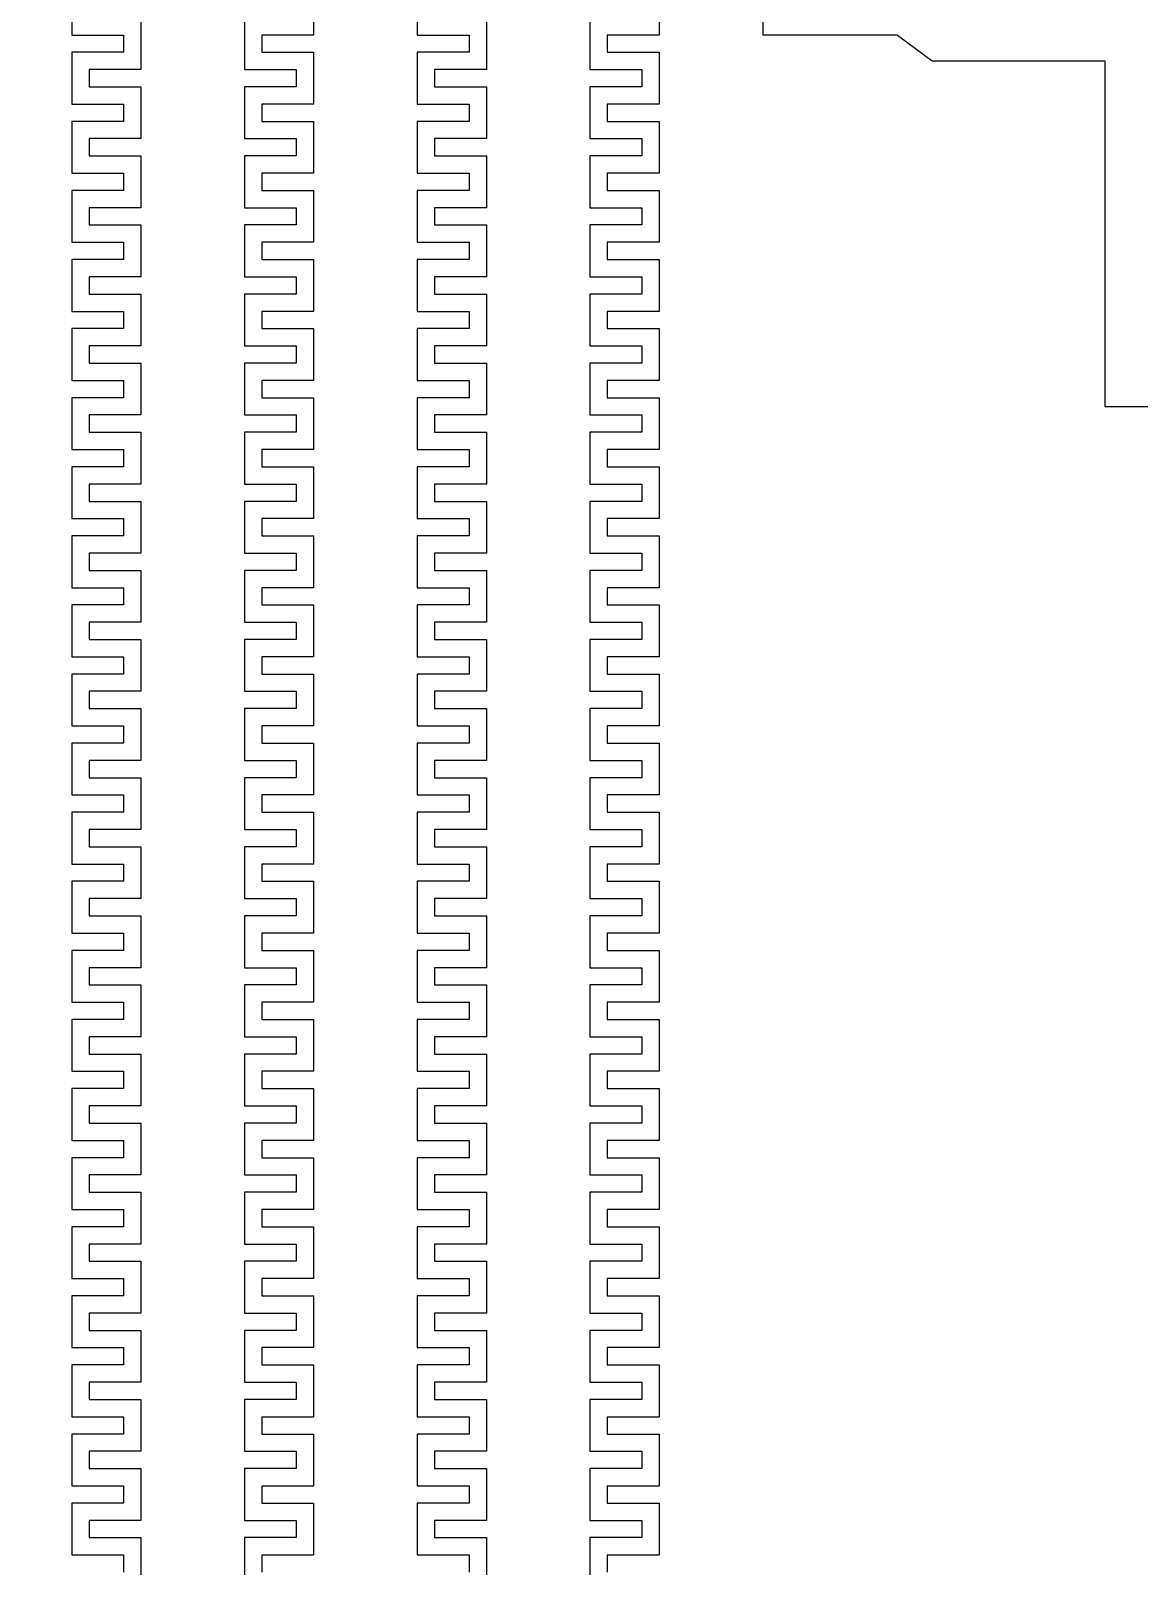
# Model space of a CAD drawing. Extents: x 4629 to 54629, y 4377 to 54377.
# Drawn here: x 24375 to 25979, y 21348 to 23571 of the extents above; entities that cross this region are included whole.
import ezdxf

# ---------------------------------------------------------------- set-up
doc = ezdxf.new("R2010")
doc.units = 13
doc.layers.add('CLEAR', color=140, linetype='Continuous')
doc.layers.add('OPAQUE', color=10, linetype='Continuous')

msp = doc.modelspace()

# ---------------------------------------------------------------- linework, layer by layer
at = {"layer": 'CLEAR'}
for p, q in [((24434.1, 23639.9), (24434.1, 23564.9)), ((24784.1, 23639.9), (24784.1, 23564.9)), ((24934.1, 23639.9), (24934.1, 23564.9)), ((25284.1, 23639.9), (25284.1, 23564.9)), ((25434.1, 23639.9), (25434.1, 23564.9)), ((24534.1, 23589.9), (24534.1, 23514.9)), ((24684.1, 23589.9), (24684.1, 23514.9)), ((25034.1, 23589.9), (25034.1, 23514.9)), ((25184.1, 23589.9), (25184.1, 23514.9)), ((24434.1, 23564.9), (24509.1, 23564.9)), ((24509.1, 23564.9), (24509.1, 23539.9)), ((24784.1, 23564.9), (24709.1, 23564.9)), ((24709.1, 23564.9), (24709.1, 23539.9)), ((24934.1, 23564.9), (25009.1, 23564.9)), ((25009.1, 23564.9), (25009.1, 23539.9)), ((25284.1, 23564.9), (25209.1, 23564.9)), ((25209.1, 23564.9), (25209.1, 23539.9)), ((25629.1, 23564.9), (25434.1, 23564.9)), ((25629.1, 23564.9), (25679.1, 23527.4)), ((24509.1, 23539.9), (24434.1, 23539.9)), ((24434.1, 23539.9), (24434.1, 23464.9)), ((24709.1, 23539.9), (24784.1, 23539.9)), ((24784.1, 23539.9), (24784.1, 23464.9)), ((25009.1, 23539.9), (24934.1, 23539.9)), ((24934.1, 23539.9), (24934.1, 23464.9)), ((25209.1, 23539.9), (25284.1, 23539.9)), ((25284.1, 23539.9), (25284.1, 23464.9)), ((25679.1, 23527.4), (25929.1, 23527.4)), ((25929.1, 23527.4), (25929.1, 23027.4)), ((24534.1, 23514.9), (24459.1, 23514.9)), ((24459.1, 23514.9), (24459.1, 23489.9)), ((24684.1, 23514.9), (24759.1, 23514.9)), ((24759.1, 23514.9), (24759.1, 23489.9)), ((25034.1, 23514.9), (24959.1, 23514.9)), ((24959.1, 23514.9), (24959.1, 23489.9)), ((25184.1, 23514.9), (25259.1, 23514.9)), ((25259.1, 23514.9), (25259.1, 23489.9)), ((24459.1, 23489.9), (24534.1, 23489.9)), ((24534.1, 23489.9), (24534.1, 23414.9)), ((24759.1, 23489.9), (24684.1, 23489.9)), ((24684.1, 23489.9), (24684.1, 23414.9)), ((24959.1, 23489.9), (25034.1, 23489.9)), ((25034.1, 23489.9), (25034.1, 23414.9)), ((25259.1, 23489.9), (25184.1, 23489.9)), ((25184.1, 23489.9), (25184.1, 23414.9)), ((24434.1, 23464.9), (24509.1, 23464.9)), ((24509.1, 23464.9), (24509.1, 23439.9)), ((24784.1, 23464.9), (24709.1, 23464.9)), ((24709.1, 23464.9), (24709.1, 23439.9)), ((24934.1, 23464.9), (25009.1, 23464.9)), ((25009.1, 23464.9), (25009.1, 23439.9)), ((25284.1, 23464.9), (25209.1, 23464.9)), ((25209.1, 23464.9), (25209.1, 23439.9)), ((24509.1, 23439.9), (24434.1, 23439.9)), ((24434.1, 23439.9), (24434.1, 23364.9)), ((24709.1, 23439.9), (24784.1, 23439.9)), ((24784.1, 23439.9), (24784.1, 23364.9)), ((25009.1, 23439.9), (24934.1, 23439.9)), ((24934.1, 23439.9), (24934.1, 23364.9)), ((25209.1, 23439.9), (25284.1, 23439.9)), ((25284.1, 23439.9), (25284.1, 23364.9)), ((24534.1, 23414.9), (24459.1, 23414.9)), ((24459.1, 23414.9), (24459.1, 23389.9)), ((24684.1, 23414.9), (24759.1, 23414.9)), ((24759.1, 23414.9), (24759.1, 23389.9)), ((25034.1, 23414.9), (24959.1, 23414.9)), ((24959.1, 23414.9), (24959.1, 23389.9)), ((25184.1, 23414.9), (25259.1, 23414.9)), ((25259.1, 23414.9), (25259.1, 23389.9)), ((24459.1, 23389.9), (24534.1, 23389.9)), ((24534.1, 23389.9), (24534.1, 23314.9)), ((24759.1, 23389.9), (24684.1, 23389.9)), ((24684.1, 23389.9), (24684.1, 23314.9)), ((24959.1, 23389.9), (25034.1, 23389.9)), ((25034.1, 23389.9), (25034.1, 23314.9)), ((25259.1, 23389.9), (25184.1, 23389.9)), ((25184.1, 23389.9), (25184.1, 23314.9)), ((24434.1, 23364.9), (24509.1, 23364.9)), ((24509.1, 23364.9), (24509.1, 23339.9)), ((24784.1, 23364.9), (24709.1, 23364.9)), ((24709.1, 23364.9), (24709.1, 23339.9)), ((24934.1, 23364.9), (25009.1, 23364.9)), ((25009.1, 23364.9), (25009.1, 23339.9)), ((25284.1, 23364.9), (25209.1, 23364.9)), ((25209.1, 23364.9), (25209.1, 23339.9)), ((24509.1, 23339.9), (24434.1, 23339.9)), ((24434.1, 23339.9), (24434.1, 23264.9)), ((24709.1, 23339.9), (24784.1, 23339.9)), ((24784.1, 23339.9), (24784.1, 23264.9)), ((25009.1, 23339.9), (24934.1, 23339.9)), ((24934.1, 23339.9), (24934.1, 23264.9)), ((25209.1, 23339.9), (25284.1, 23339.9)), ((25284.1, 23339.9), (25284.1, 23264.9)), ((24534.1, 23314.9), (24459.1, 23314.9)), ((24459.1, 23314.9), (24459.1, 23289.9)), ((24684.1, 23314.9), (24759.1, 23314.9)), ((24759.1, 23314.9), (24759.1, 23289.9)), ((25034.1, 23314.9), (24959.1, 23314.9)), ((24959.1, 23314.9), (24959.1, 23289.9)), ((25184.1, 23314.9), (25259.1, 23314.9)), ((25259.1, 23314.9), (25259.1, 23289.9)), ((24459.1, 23289.9), (24534.1, 23289.9)), ((24534.1, 23289.9), (24534.1, 23214.9)), ((24759.1, 23289.9), (24684.1, 23289.9)), ((24684.1, 23289.9), (24684.1, 23214.9)), ((24959.1, 23289.9), (25034.1, 23289.9)), ((25034.1, 23289.9), (25034.1, 23214.9)), ((25259.1, 23289.9), (25184.1, 23289.9)), ((25184.1, 23289.9), (25184.1, 23214.9)), ((24434.1, 23264.9), (24509.1, 23264.9)), ((24509.1, 23264.9), (24509.1, 23239.9)), ((24784.1, 23264.9), (24709.1, 23264.9)), ((24709.1, 23264.9), (24709.1, 23239.9)), ((24934.1, 23264.9), (25009.1, 23264.9)), ((25009.1, 23264.9), (25009.1, 23239.9)), ((25284.1, 23264.9), (25209.1, 23264.9)), ((25209.1, 23264.9), (25209.1, 23239.9)), ((24509.1, 23239.9), (24434.1, 23239.9)), ((24434.1, 23239.9), (24434.1, 23164.9)), ((24709.1, 23239.9), (24784.1, 23239.9)), ((24784.1, 23239.9), (24784.1, 23164.9)), ((25009.1, 23239.9), (24934.1, 23239.9)), ((24934.1, 23239.9), (24934.1, 23164.9)), ((25209.1, 23239.9), (25284.1, 23239.9)), ((25284.1, 23239.9), (25284.1, 23164.9)), ((24534.1, 23214.9), (24459.1, 23214.9)), ((24459.1, 23214.9), (24459.1, 23189.9)), ((24684.1, 23214.9), (24759.1, 23214.9)), ((24759.1, 23214.9), (24759.1, 23189.9)), ((25034.1, 23214.9), (24959.1, 23214.9)), ((24959.1, 23214.9), (24959.1, 23189.9)), ((25184.1, 23214.9), (25259.1, 23214.9)), ((25259.1, 23214.9), (25259.1, 23189.9)), ((24459.1, 23189.9), (24534.1, 23189.9)), ((24534.1, 23189.9), (24534.1, 23114.9)), ((24759.1, 23189.9), (24684.1, 23189.9)), ((24684.1, 23189.9), (24684.1, 23114.9)), ((24959.1, 23189.9), (25034.1, 23189.9)), ((25034.1, 23189.9), (25034.1, 23114.9)), ((25259.1, 23189.9), (25184.1, 23189.9)), ((25184.1, 23189.9), (25184.1, 23114.9)), ((24434.1, 23164.9), (24509.1, 23164.9)), ((24509.1, 23164.9), (24509.1, 23139.9)), ((24784.1, 23164.9), (24709.1, 23164.9)), ((24709.1, 23164.9), (24709.1, 23139.9)), ((24934.1, 23164.9), (25009.1, 23164.9)), ((25009.1, 23164.9), (25009.1, 23139.9)), ((25284.1, 23164.9), (25209.1, 23164.9)), ((25209.1, 23164.9), (25209.1, 23139.9)), ((24509.1, 23139.9), (24434.1, 23139.9)), ((24434.1, 23139.9), (24434.1, 23064.9)), ((24709.1, 23139.9), (24784.1, 23139.9)), ((24784.1, 23139.9), (24784.1, 23064.9)), ((25009.1, 23139.9), (24934.1, 23139.9)), ((24934.1, 23139.9), (24934.1, 23064.9)), ((25209.1, 23139.9), (25284.1, 23139.9)), ((25284.1, 23139.9), (25284.1, 23064.9)), ((24534.1, 23114.9), (24459.1, 23114.9)), ((24459.1, 23114.9), (24459.1, 23089.9)), ((24684.1, 23114.9), (24759.1, 23114.9)), ((24759.1, 23114.9), (24759.1, 23089.9)), ((25034.1, 23114.9), (24959.1, 23114.9)), ((24959.1, 23114.9), (24959.1, 23089.9)), ((25184.1, 23114.9), (25259.1, 23114.9)), ((25259.1, 23114.9), (25259.1, 23089.9)), ((24459.1, 23089.9), (24534.1, 23089.9)), ((24534.1, 23089.9), (24534.1, 23014.9)), ((24759.1, 23089.9), (24684.1, 23089.9)), ((24684.1, 23089.9), (24684.1, 23014.9)), ((24959.1, 23089.9), (25034.1, 23089.9)), ((25034.1, 23089.9), (25034.1, 23014.9)), ((25259.1, 23089.9), (25184.1, 23089.9)), ((25184.1, 23089.9), (25184.1, 23014.9)), ((24434.1, 23064.9), (24509.1, 23064.9)), ((24509.1, 23064.9), (24509.1, 23039.9)), ((24784.1, 23064.9), (24709.1, 23064.9)), ((24709.1, 23064.9), (24709.1, 23039.9)), ((24934.1, 23064.9), (25009.1, 23064.9)), ((25009.1, 23064.9), (25009.1, 23039.9)), ((25284.1, 23064.9), (25209.1, 23064.9)), ((25209.1, 23064.9), (25209.1, 23039.9)), ((24509.1, 23039.9), (24434.1, 23039.9)), ((24434.1, 23039.9), (24434.1, 22964.9)), ((24709.1, 23039.9), (24784.1, 23039.9)), ((24784.1, 23039.9), (24784.1, 22964.9)), ((25009.1, 23039.9), (24934.1, 23039.9)), ((24934.1, 23039.9), (24934.1, 22964.9)), ((25209.1, 23039.9), (25284.1, 23039.9)), ((25284.1, 23039.9), (25284.1, 22964.9)), ((25929.1, 23027.4), (26129.1, 23027.4)), ((24534.1, 23014.9), (24459.1, 23014.9)), ((24459.1, 23014.9), (24459.1, 22989.9)), ((24684.1, 23014.9), (24759.1, 23014.9)), ((24759.1, 23014.9), (24759.1, 22989.9)), ((25034.1, 23014.9), (24959.1, 23014.9)), ((24959.1, 23014.9), (24959.1, 22989.9)), ((25184.1, 23014.9), (25259.1, 23014.9)), ((25259.1, 23014.9), (25259.1, 22989.9)), ((24459.1, 22989.9), (24534.1, 22989.9)), ((24534.1, 22989.9), (24534.1, 22914.9)), ((24759.1, 22989.9), (24684.1, 22989.9)), ((24684.1, 22989.9), (24684.1, 22914.9)), ((24959.1, 22989.9), (25034.1, 22989.9)), ((25034.1, 22989.9), (25034.1, 22914.9)), ((25259.1, 22989.9), (25184.1, 22989.9)), ((25184.1, 22989.9), (25184.1, 22914.9)), ((24434.1, 22964.9), (24509.1, 22964.9)), ((24509.1, 22964.9), (24509.1, 22939.9)), ((24784.1, 22964.9), (24709.1, 22964.9)), ((24709.1, 22964.9), (24709.1, 22939.9)), ((24934.1, 22964.9), (25009.1, 22964.9)), ((25009.1, 22964.9), (25009.1, 22939.9)), ((25284.1, 22964.9), (25209.1, 22964.9)), ((25209.1, 22964.9), (25209.1, 22939.9)), ((24509.1, 22939.9), (24434.1, 22939.9)), ((24434.1, 22939.9), (24434.1, 22864.9)), ((24709.1, 22939.9), (24784.1, 22939.9)), ((24784.1, 22939.9), (24784.1, 22864.9)), ((25009.1, 22939.9), (24934.1, 22939.9)), ((24934.1, 22939.9), (24934.1, 22864.9)), ((25209.1, 22939.9), (25284.1, 22939.9)), ((25284.1, 22939.9), (25284.1, 22864.9)), ((24534.1, 22914.9), (24459.1, 22914.9)), ((24459.1, 22914.9), (24459.1, 22889.9)), ((24684.1, 22914.9), (24759.1, 22914.9)), ((24759.1, 22914.9), (24759.1, 22889.9)), ((25034.1, 22914.9), (24959.1, 22914.9)), ((24959.1, 22914.9), (24959.1, 22889.9)), ((25184.1, 22914.9), (25259.1, 22914.9)), ((25259.1, 22914.9), (25259.1, 22889.9)), ((24459.1, 22889.9), (24534.1, 22889.9)), ((24534.1, 22889.9), (24534.1, 22814.9)), ((24759.1, 22889.9), (24684.1, 22889.9)), ((24684.1, 22889.9), (24684.1, 22814.9)), ((24959.1, 22889.9), (25034.1, 22889.9)), ((25034.1, 22889.9), (25034.1, 22814.9)), ((25259.1, 22889.9), (25184.1, 22889.9)), ((25184.1, 22889.9), (25184.1, 22814.9)), ((24434.1, 22864.9), (24509.1, 22864.9)), ((24509.1, 22864.9), (24509.1, 22839.9)), ((24784.1, 22864.9), (24709.1, 22864.9)), ((24709.1, 22864.9), (24709.1, 22839.9)), ((24934.1, 22864.9), (25009.1, 22864.9)), ((25009.1, 22864.9), (25009.1, 22839.9)), ((25284.1, 22864.9), (25209.1, 22864.9)), ((25209.1, 22864.9), (25209.1, 22839.9)), ((24509.1, 22839.9), (24434.1, 22839.9)), ((24434.1, 22839.9), (24434.1, 22764.9)), ((24709.1, 22839.9), (24784.1, 22839.9)), ((24784.1, 22839.9), (24784.1, 22764.9)), ((25009.1, 22839.9), (24934.1, 22839.9)), ((24934.1, 22839.9), (24934.1, 22764.9)), ((25209.1, 22839.9), (25284.1, 22839.9)), ((25284.1, 22839.9), (25284.1, 22764.9)), ((24534.1, 22814.9), (24459.1, 22814.9)), ((24459.1, 22814.9), (24459.1, 22789.9)), ((24684.1, 22814.9), (24759.1, 22814.9)), ((24759.1, 22814.9), (24759.1, 22789.9)), ((25034.1, 22814.9), (24959.1, 22814.9)), ((24959.1, 22814.9), (24959.1, 22789.9)), ((25184.1, 22814.9), (25259.1, 22814.9)), ((25259.1, 22814.9), (25259.1, 22789.9)), ((24459.1, 22789.9), (24534.1, 22789.9)), ((24534.1, 22789.9), (24534.1, 22714.9)), ((24759.1, 22789.9), (24684.1, 22789.9)), ((24684.1, 22789.9), (24684.1, 22714.9)), ((24959.1, 22789.9), (25034.1, 22789.9)), ((25034.1, 22789.9), (25034.1, 22714.9)), ((25259.1, 22789.9), (25184.1, 22789.9)), ((25184.1, 22789.9), (25184.1, 22714.9)), ((24434.1, 22764.9), (24509.1, 22764.9)), ((24509.1, 22764.9), (24509.1, 22739.9)), ((24784.1, 22764.9), (24709.1, 22764.9)), ((24709.1, 22764.9), (24709.1, 22739.9)), ((24934.1, 22764.9), (25009.1, 22764.9)), ((25009.1, 22764.9), (25009.1, 22739.9)), ((25284.1, 22764.9), (25209.1, 22764.9)), ((25209.1, 22764.9), (25209.1, 22739.9)), ((24509.1, 22739.9), (24434.1, 22739.9)), ((24434.1, 22739.9), (24434.1, 22664.9)), ((24709.1, 22739.9), (24784.1, 22739.9)), ((24784.1, 22739.9), (24784.1, 22664.9)), ((25009.1, 22739.9), (24934.1, 22739.9)), ((24934.1, 22739.9), (24934.1, 22664.9)), ((25209.1, 22739.9), (25284.1, 22739.9)), ((25284.1, 22739.9), (25284.1, 22664.9)), ((24534.1, 22714.9), (24459.1, 22714.9)), ((24459.1, 22714.9), (24459.1, 22689.9)), ((24684.1, 22714.9), (24759.1, 22714.9)), ((24759.1, 22714.9), (24759.1, 22689.9)), ((25034.1, 22714.9), (24959.1, 22714.9)), ((24959.1, 22714.9), (24959.1, 22689.9)), ((25184.1, 22714.9), (25259.1, 22714.9)), ((25259.1, 22714.9), (25259.1, 22689.9)), ((24459.1, 22689.9), (24534.1, 22689.9)), ((24534.1, 22689.9), (24534.1, 22614.9)), ((24759.1, 22689.9), (24684.1, 22689.9)), ((24684.1, 22689.9), (24684.1, 22614.9)), ((24959.1, 22689.9), (25034.1, 22689.9)), ((25034.1, 22689.9), (25034.1, 22614.9)), ((25259.1, 22689.9), (25184.1, 22689.9)), ((25184.1, 22689.9), (25184.1, 22614.9)), ((24434.1, 22664.9), (24509.1, 22664.9)), ((24509.1, 22664.9), (24509.1, 22639.9)), ((24784.1, 22664.9), (24709.1, 22664.9)), ((24709.1, 22664.9), (24709.1, 22639.9)), ((24934.1, 22664.9), (25009.1, 22664.9)), ((25009.1, 22664.9), (25009.1, 22639.9)), ((25284.1, 22664.9), (25209.1, 22664.9)), ((25209.1, 22664.9), (25209.1, 22639.9)), ((24509.1, 22639.9), (24434.1, 22639.9)), ((24434.1, 22639.9), (24434.1, 22564.9)), ((24709.1, 22639.9), (24784.1, 22639.9)), ((24784.1, 22639.9), (24784.1, 22564.9)), ((25009.1, 22639.9), (24934.1, 22639.9)), ((24934.1, 22639.9), (24934.1, 22564.9)), ((25209.1, 22639.9), (25284.1, 22639.9)), ((25284.1, 22639.9), (25284.1, 22564.9)), ((24534.1, 22614.9), (24459.1, 22614.9)), ((24459.1, 22614.9), (24459.1, 22589.9)), ((24684.1, 22614.9), (24759.1, 22614.9)), ((24759.1, 22614.9), (24759.1, 22589.9)), ((25034.1, 22614.9), (24959.1, 22614.9)), ((24959.1, 22614.9), (24959.1, 22589.9)), ((25184.1, 22614.9), (25259.1, 22614.9)), ((25259.1, 22614.9), (25259.1, 22589.9)), ((24459.1, 22589.9), (24534.1, 22589.9)), ((24534.1, 22589.9), (24534.1, 22514.9)), ((24759.1, 22589.9), (24684.1, 22589.9)), ((24684.1, 22589.9), (24684.1, 22514.9)), ((24959.1, 22589.9), (25034.1, 22589.9)), ((25034.1, 22589.9), (25034.1, 22514.9)), ((25259.1, 22589.9), (25184.1, 22589.9)), ((25184.1, 22589.9), (25184.1, 22514.9)), ((24434.1, 22564.9), (24509.1, 22564.9)), ((24509.1, 22564.9), (24509.1, 22539.9)), ((24784.1, 22564.9), (24709.1, 22564.9)), ((24709.1, 22564.9), (24709.1, 22539.9)), ((24934.1, 22564.9), (25009.1, 22564.9)), ((25009.1, 22564.9), (25009.1, 22539.9)), ((25284.1, 22564.9), (25209.1, 22564.9)), ((25209.1, 22564.9), (25209.1, 22539.9)), ((24509.1, 22539.9), (24434.1, 22539.9)), ((24434.1, 22539.9), (24434.1, 22464.9)), ((24709.1, 22539.9), (24784.1, 22539.9)), ((24784.1, 22539.9), (24784.1, 22464.9)), ((25009.1, 22539.9), (24934.1, 22539.9)), ((24934.1, 22539.9), (24934.1, 22464.9)), ((25209.1, 22539.9), (25284.1, 22539.9)), ((25284.1, 22539.9), (25284.1, 22464.9)), ((24534.1, 22514.9), (24459.1, 22514.9)), ((24459.1, 22514.9), (24459.1, 22489.9)), ((24684.1, 22514.9), (24759.1, 22514.9)), ((24759.1, 22514.9), (24759.1, 22489.9)), ((25034.1, 22514.9), (24959.1, 22514.9)), ((24959.1, 22514.9), (24959.1, 22489.9)), ((25184.1, 22514.9), (25259.1, 22514.9)), ((25259.1, 22514.9), (25259.1, 22489.9)), ((24459.1, 22489.9), (24534.1, 22489.9)), ((24534.1, 22489.9), (24534.1, 22414.9)), ((24759.1, 22489.9), (24684.1, 22489.9)), ((24684.1, 22489.9), (24684.1, 22414.9)), ((24959.1, 22489.9), (25034.1, 22489.9)), ((25034.1, 22489.9), (25034.1, 22414.9)), ((25259.1, 22489.9), (25184.1, 22489.9)), ((25184.1, 22489.9), (25184.1, 22414.9)), ((24434.1, 22464.9), (24509.1, 22464.9)), ((24509.1, 22464.9), (24509.1, 22439.9)), ((24784.1, 22464.9), (24709.1, 22464.9)), ((24709.1, 22464.9), (24709.1, 22439.9)), ((24934.1, 22464.9), (25009.1, 22464.9)), ((25009.1, 22464.9), (25009.1, 22439.9)), ((25284.1, 22464.9), (25209.1, 22464.9)), ((25209.1, 22464.9), (25209.1, 22439.9)), ((24509.1, 22439.9), (24434.1, 22439.9)), ((24434.1, 22439.9), (24434.1, 22364.9)), ((24709.1, 22439.9), (24784.1, 22439.9)), ((24784.1, 22439.9), (24784.1, 22364.9)), ((25009.1, 22439.9), (24934.1, 22439.9)), ((24934.1, 22439.9), (24934.1, 22364.9)), ((25209.1, 22439.9), (25284.1, 22439.9)), ((25284.1, 22439.9), (25284.1, 22364.9)), ((24534.1, 22414.9), (24459.1, 22414.9)), ((24459.1, 22414.9), (24459.1, 22389.9)), ((24684.1, 22414.9), (24759.1, 22414.9)), ((24759.1, 22414.9), (24759.1, 22389.9)), ((25034.1, 22414.9), (24959.1, 22414.9)), ((24959.1, 22414.9), (24959.1, 22389.9)), ((25184.1, 22414.9), (25259.1, 22414.9)), ((25259.1, 22414.9), (25259.1, 22389.9)), ((24459.1, 22389.9), (24534.1, 22389.9)), ((24534.1, 22389.9), (24534.1, 22314.9)), ((24759.1, 22389.9), (24684.1, 22389.9)), ((24684.1, 22389.9), (24684.1, 22314.9)), ((24959.1, 22389.9), (25034.1, 22389.9)), ((25034.1, 22389.9), (25034.1, 22314.9)), ((25259.1, 22389.9), (25184.1, 22389.9)), ((25184.1, 22389.9), (25184.1, 22314.9)), ((24434.1, 22364.9), (24509.1, 22364.9)), ((24509.1, 22364.9), (24509.1, 22339.9)), ((24784.1, 22364.9), (24709.1, 22364.9)), ((24709.1, 22364.9), (24709.1, 22339.9)), ((24934.1, 22364.9), (25009.1, 22364.9)), ((25009.1, 22364.9), (25009.1, 22339.9)), ((25284.1, 22364.9), (25209.1, 22364.9)), ((25209.1, 22364.9), (25209.1, 22339.9)), ((24509.1, 22339.9), (24434.1, 22339.9)), ((24434.1, 22339.9), (24434.1, 22264.9)), ((24709.1, 22339.9), (24784.1, 22339.9)), ((24784.1, 22339.9), (24784.1, 22264.9)), ((25009.1, 22339.9), (24934.1, 22339.9)), ((24934.1, 22339.9), (24934.1, 22264.9)), ((25209.1, 22339.9), (25284.1, 22339.9)), ((25284.1, 22339.9), (25284.1, 22264.9)), ((24534.1, 22314.9), (24459.1, 22314.9)), ((24459.1, 22314.9), (24459.1, 22289.9)), ((24684.1, 22314.9), (24759.1, 22314.9)), ((24759.1, 22314.9), (24759.1, 22289.9)), ((25034.1, 22314.9), (24959.1, 22314.9)), ((24959.1, 22314.9), (24959.1, 22289.9)), ((25184.1, 22314.9), (25259.1, 22314.9)), ((25259.1, 22314.9), (25259.1, 22289.9)), ((24459.1, 22289.9), (24534.1, 22289.9)), ((24534.1, 22289.9), (24534.1, 22214.9)), ((24759.1, 22289.9), (24684.1, 22289.9)), ((24684.1, 22289.9), (24684.1, 22214.9)), ((24959.1, 22289.9), (25034.1, 22289.9)), ((25034.1, 22289.9), (25034.1, 22214.9)), ((25259.1, 22289.9), (25184.1, 22289.9)), ((25184.1, 22289.9), (25184.1, 22214.9)), ((24434.1, 22264.9), (24509.1, 22264.9)), ((24509.1, 22264.9), (24509.1, 22239.9)), ((24784.1, 22264.9), (24709.1, 22264.9)), ((24709.1, 22264.9), (24709.1, 22239.9)), ((24934.1, 22264.9), (25009.1, 22264.9)), ((25009.1, 22264.9), (25009.1, 22239.9)), ((25284.1, 22264.9), (25209.1, 22264.9)), ((25209.1, 22264.9), (25209.1, 22239.9)), ((24509.1, 22239.9), (24434.1, 22239.9)), ((24434.1, 22239.9), (24434.1, 22164.9)), ((24709.1, 22239.9), (24784.1, 22239.9)), ((24784.1, 22239.9), (24784.1, 22164.9)), ((25009.1, 22239.9), (24934.1, 22239.9)), ((24934.1, 22239.9), (24934.1, 22164.9)), ((25209.1, 22239.9), (25284.1, 22239.9)), ((25284.1, 22239.9), (25284.1, 22164.9)), ((24534.1, 22214.9), (24459.1, 22214.9)), ((24459.1, 22214.9), (24459.1, 22189.9)), ((24684.1, 22214.9), (24759.1, 22214.9)), ((24759.1, 22214.9), (24759.1, 22189.9)), ((25034.1, 22214.9), (24959.1, 22214.9)), ((24959.1, 22214.9), (24959.1, 22189.9)), ((25184.1, 22214.9), (25259.1, 22214.9)), ((25259.1, 22214.9), (25259.1, 22189.9)), ((24459.1, 22189.9), (24534.1, 22189.9)), ((24534.1, 22189.9), (24534.1, 22114.9)), ((24759.1, 22189.9), (24684.1, 22189.9)), ((24684.1, 22189.9), (24684.1, 22114.9)), ((24959.1, 22189.9), (25034.1, 22189.9)), ((25034.1, 22189.9), (25034.1, 22114.9)), ((25259.1, 22189.9), (25184.1, 22189.9)), ((25184.1, 22189.9), (25184.1, 22114.9)), ((24434.1, 22164.9), (24509.1, 22164.9)), ((24509.1, 22164.9), (24509.1, 22139.9)), ((24784.1, 22164.9), (24709.1, 22164.9)), ((24709.1, 22164.9), (24709.1, 22139.9)), ((24934.1, 22164.9), (25009.1, 22164.9)), ((25009.1, 22164.9), (25009.1, 22139.9)), ((25284.1, 22164.9), (25209.1, 22164.9)), ((25209.1, 22164.9), (25209.1, 22139.9)), ((24509.1, 22139.9), (24434.1, 22139.9)), ((24434.1, 22139.9), (24434.1, 22064.9)), ((24709.1, 22139.9), (24784.1, 22139.9)), ((24784.1, 22139.9), (24784.1, 22064.9)), ((25009.1, 22139.9), (24934.1, 22139.9)), ((24934.1, 22139.9), (24934.1, 22064.9)), ((25209.1, 22139.9), (25284.1, 22139.9)), ((25284.1, 22139.9), (25284.1, 22064.9)), ((24534.1, 22114.9), (24459.1, 22114.9)), ((24459.1, 22114.9), (24459.1, 22089.9)), ((24684.1, 22114.9), (24759.1, 22114.9)), ((24759.1, 22114.9), (24759.1, 22089.9)), ((25034.1, 22114.9), (24959.1, 22114.9)), ((24959.1, 22114.9), (24959.1, 22089.9)), ((25184.1, 22114.9), (25259.1, 22114.9)), ((25259.1, 22114.9), (25259.1, 22089.9)), ((24459.1, 22089.9), (24534.1, 22089.9)), ((24534.1, 22089.9), (24534.1, 22014.9)), ((24759.1, 22089.9), (24684.1, 22089.9)), ((24684.1, 22089.9), (24684.1, 22014.9)), ((24959.1, 22089.9), (25034.1, 22089.9)), ((25034.1, 22089.9), (25034.1, 22014.9)), ((25259.1, 22089.9), (25184.1, 22089.9)), ((25184.1, 22089.9), (25184.1, 22014.9)), ((24434.1, 22064.9), (24509.1, 22064.9)), ((24509.1, 22064.9), (24509.1, 22039.9)), ((24784.1, 22064.9), (24709.1, 22064.9)), ((24709.1, 22064.9), (24709.1, 22039.9)), ((24934.1, 22064.9), (25009.1, 22064.9)), ((25009.1, 22064.9), (25009.1, 22039.9)), ((25284.1, 22064.9), (25209.1, 22064.9)), ((25209.1, 22064.9), (25209.1, 22039.9)), ((24509.1, 22039.9), (24434.1, 22039.9)), ((24434.1, 22039.9), (24434.1, 21964.9)), ((24709.1, 22039.9), (24784.1, 22039.9)), ((24784.1, 22039.9), (24784.1, 21964.9)), ((25009.1, 22039.9), (24934.1, 22039.9)), ((24934.1, 22039.9), (24934.1, 21964.9)), ((25209.1, 22039.9), (25284.1, 22039.9)), ((25284.1, 22039.9), (25284.1, 21964.9)), ((24534.1, 22014.9), (24459.1, 22014.9)), ((24459.1, 22014.9), (24459.1, 21989.9)), ((24684.1, 22014.9), (24759.1, 22014.9)), ((24759.1, 22014.9), (24759.1, 21989.9)), ((25034.1, 22014.9), (24959.1, 22014.9)), ((24959.1, 22014.9), (24959.1, 21989.9)), ((25184.1, 22014.9), (25259.1, 22014.9)), ((25259.1, 22014.9), (25259.1, 21989.9)), ((24459.1, 21989.9), (24534.1, 21989.9)), ((24534.1, 21989.9), (24534.1, 21914.9)), ((24759.1, 21989.9), (24684.1, 21989.9)), ((24684.1, 21989.9), (24684.1, 21914.9)), ((24959.1, 21989.9), (25034.1, 21989.9)), ((25034.1, 21989.9), (25034.1, 21914.9)), ((25259.1, 21989.9), (25184.1, 21989.9)), ((25184.1, 21989.9), (25184.1, 21914.9)), ((24434.1, 21964.9), (24509.1, 21964.9)), ((24509.1, 21964.9), (24509.1, 21939.9)), ((24784.1, 21964.9), (24709.1, 21964.9)), ((24709.1, 21964.9), (24709.1, 21939.9)), ((24934.1, 21964.9), (25009.1, 21964.9)), ((25009.1, 21964.9), (25009.1, 21939.9)), ((25284.1, 21964.9), (25209.1, 21964.9)), ((25209.1, 21964.9), (25209.1, 21939.9)), ((24509.1, 21939.9), (24434.1, 21939.9)), ((24434.1, 21939.9), (24434.1, 21864.9)), ((24709.1, 21939.9), (24784.1, 21939.9)), ((24784.1, 21939.9), (24784.1, 21864.9)), ((25009.1, 21939.9), (24934.1, 21939.9)), ((24934.1, 21939.9), (24934.1, 21864.9)), ((25209.1, 21939.9), (25284.1, 21939.9)), ((25284.1, 21939.9), (25284.1, 21864.9)), ((24534.1, 21914.9), (24459.1, 21914.9)), ((24459.1, 21914.9), (24459.1, 21889.9)), ((24684.1, 21914.9), (24759.1, 21914.9)), ((24759.1, 21914.9), (24759.1, 21889.9)), ((25034.1, 21914.9), (24959.1, 21914.9)), ((24959.1, 21914.9), (24959.1, 21889.9)), ((25184.1, 21914.9), (25259.1, 21914.9)), ((25259.1, 21914.9), (25259.1, 21889.9)), ((24459.1, 21889.9), (24534.1, 21889.9)), ((24534.1, 21889.9), (24534.1, 21814.9)), ((24759.1, 21889.9), (24684.1, 21889.9)), ((24684.1, 21889.9), (24684.1, 21814.9)), ((24959.1, 21889.9), (25034.1, 21889.9)), ((25034.1, 21889.9), (25034.1, 21814.9)), ((25259.1, 21889.9), (25184.1, 21889.9)), ((25184.1, 21889.9), (25184.1, 21814.9)), ((24434.1, 21864.9), (24509.1, 21864.9)), ((24509.1, 21864.9), (24509.1, 21839.9)), ((24784.1, 21864.9), (24709.1, 21864.9)), ((24709.1, 21864.9), (24709.1, 21839.9)), ((24934.1, 21864.9), (25009.1, 21864.9)), ((25009.1, 21864.9), (25009.1, 21839.9)), ((25284.1, 21864.9), (25209.1, 21864.9)), ((25209.1, 21864.9), (25209.1, 21839.9)), ((24509.1, 21839.9), (24434.1, 21839.9)), ((24434.1, 21839.9), (24434.1, 21764.9)), ((24709.1, 21839.9), (24784.1, 21839.9)), ((24784.1, 21839.9), (24784.1, 21764.9)), ((25009.1, 21839.9), (24934.1, 21839.9)), ((24934.1, 21839.9), (24934.1, 21764.9)), ((25209.1, 21839.9), (25284.1, 21839.9)), ((25284.1, 21839.9), (25284.1, 21764.9)), ((24534.1, 21814.9), (24459.1, 21814.9)), ((24459.1, 21814.9), (24459.1, 21789.9)), ((24684.1, 21814.9), (24759.1, 21814.9)), ((24759.1, 21814.9), (24759.1, 21789.9)), ((25034.1, 21814.9), (24959.1, 21814.9)), ((24959.1, 21814.9), (24959.1, 21789.9)), ((25184.1, 21814.9), (25259.1, 21814.9)), ((25259.1, 21814.9), (25259.1, 21789.9)), ((24459.1, 21789.9), (24534.1, 21789.9)), ((24534.1, 21789.9), (24534.1, 21714.9)), ((24759.1, 21789.9), (24684.1, 21789.9)), ((24684.1, 21789.9), (24684.1, 21714.9)), ((24959.1, 21789.9), (25034.1, 21789.9)), ((25034.1, 21789.9), (25034.1, 21714.9)), ((25259.1, 21789.9), (25184.1, 21789.9)), ((25184.1, 21789.9), (25184.1, 21714.9)), ((24434.1, 21764.9), (24509.1, 21764.9)), ((24509.1, 21764.9), (24509.1, 21739.9)), ((24784.1, 21764.9), (24709.1, 21764.9)), ((24709.1, 21764.9), (24709.1, 21739.9)), ((24934.1, 21764.9), (25009.1, 21764.9)), ((25009.1, 21764.9), (25009.1, 21739.9)), ((25284.1, 21764.9), (25209.1, 21764.9)), ((25209.1, 21764.9), (25209.1, 21739.9)), ((24509.1, 21739.9), (24434.1, 21739.9)), ((24434.1, 21739.9), (24434.1, 21664.9)), ((24709.1, 21739.9), (24784.1, 21739.9)), ((24784.1, 21739.9), (24784.1, 21664.9)), ((25009.1, 21739.9), (24934.1, 21739.9)), ((24934.1, 21739.9), (24934.1, 21664.9)), ((25209.1, 21739.9), (25284.1, 21739.9)), ((25284.1, 21739.9), (25284.1, 21664.9)), ((24534.1, 21714.9), (24459.1, 21714.9)), ((24459.1, 21714.9), (24459.1, 21689.9)), ((24684.1, 21714.9), (24759.1, 21714.9)), ((24759.1, 21714.9), (24759.1, 21689.9)), ((25034.1, 21714.9), (24959.1, 21714.9)), ((24959.1, 21714.9), (24959.1, 21689.9)), ((25184.1, 21714.9), (25259.1, 21714.9)), ((25259.1, 21714.9), (25259.1, 21689.9)), ((24459.1, 21689.9), (24534.1, 21689.9)), ((24534.1, 21689.9), (24534.1, 21614.9)), ((24759.1, 21689.9), (24684.1, 21689.9)), ((24684.1, 21689.9), (24684.1, 21614.9)), ((24959.1, 21689.9), (25034.1, 21689.9)), ((25034.1, 21689.9), (25034.1, 21614.9)), ((25259.1, 21689.9), (25184.1, 21689.9)), ((25184.1, 21689.9), (25184.1, 21614.9)), ((24434.1, 21664.9), (24509.1, 21664.9)), ((24509.1, 21664.9), (24509.1, 21639.9)), ((24784.1, 21664.9), (24709.1, 21664.9)), ((24709.1, 21664.9), (24709.1, 21639.9)), ((24934.1, 21664.9), (25009.1, 21664.9)), ((25009.1, 21664.9), (25009.1, 21639.9)), ((25284.1, 21664.9), (25209.1, 21664.9)), ((25209.1, 21664.9), (25209.1, 21639.9)), ((24509.1, 21639.9), (24434.1, 21639.9)), ((24434.1, 21639.9), (24434.1, 21564.9)), ((24709.1, 21639.9), (24784.1, 21639.9)), ((24784.1, 21639.9), (24784.1, 21564.9)), ((25009.1, 21639.9), (24934.1, 21639.9)), ((24934.1, 21639.9), (24934.1, 21564.9)), ((25209.1, 21639.9), (25284.1, 21639.9)), ((25284.1, 21639.9), (25284.1, 21564.9)), ((24534.1, 21614.9), (24459.1, 21614.9)), ((24459.1, 21614.9), (24459.1, 21589.9)), ((24684.1, 21614.9), (24759.1, 21614.9)), ((24759.1, 21614.9), (24759.1, 21589.9)), ((25034.1, 21614.9), (24959.1, 21614.9)), ((24959.1, 21614.9), (24959.1, 21589.9)), ((25184.1, 21614.9), (25259.1, 21614.9)), ((25259.1, 21614.9), (25259.1, 21589.9)), ((24459.1, 21589.9), (24534.1, 21589.9)), ((24534.1, 21589.9), (24534.1, 21514.9)), ((24759.1, 21589.9), (24684.1, 21589.9)), ((24684.1, 21589.9), (24684.1, 21514.9)), ((24959.1, 21589.9), (25034.1, 21589.9)), ((25034.1, 21589.9), (25034.1, 21514.9)), ((25259.1, 21589.9), (25184.1, 21589.9)), ((25184.1, 21589.9), (25184.1, 21514.9)), ((24434.1, 21564.9), (24509.1, 21564.9)), ((24509.1, 21564.9), (24509.1, 21539.9)), ((24709.1, 21564.9), (24784.1, 21564.9)), ((24709.1, 21564.9), (24709.1, 21539.9)), ((24934.1, 21564.9), (25009.1, 21564.9)), ((25009.1, 21564.9), (25009.1, 21539.9)), ((25209.1, 21564.9), (25284.1, 21564.9)), ((25209.1, 21564.9), (25209.1, 21539.9)), ((24509.1, 21539.9), (24434.1, 21539.9)), ((24434.1, 21539.9), (24434.1, 21464.9)), ((24709.1, 21539.9), (24784.1, 21539.9)), ((24784.1, 21539.9), (24784.1, 21464.9)), ((25009.1, 21539.9), (24934.1, 21539.9)), ((24934.1, 21539.9), (24934.1, 21464.9)), ((25209.1, 21539.9), (25284.1, 21539.9)), ((25284.1, 21539.9), (25284.1, 21464.9)), ((24534.1, 21514.9), (24459.1, 21514.9)), ((24459.1, 21514.9), (24459.1, 21489.9)), ((24684.1, 21514.9), (24759.1, 21514.9)), ((24759.1, 21514.9), (24759.1, 21489.9)), ((25034.1, 21514.9), (24959.1, 21514.9)), ((24959.1, 21514.9), (24959.1, 21489.9)), ((25184.1, 21514.9), (25259.1, 21514.9)), ((25259.1, 21514.9), (25259.1, 21489.9)), ((24459.1, 21489.9), (24534.1, 21489.9)), ((24534.1, 21489.9), (24534.1, 21414.9)), ((24759.1, 21489.9), (24684.1, 21489.9)), ((24684.1, 21489.9), (24684.1, 21414.9)), ((24959.1, 21489.9), (25034.1, 21489.9)), ((25034.1, 21489.9), (25034.1, 21414.9)), ((25259.1, 21489.9), (25184.1, 21489.9)), ((25184.1, 21489.9), (25184.1, 21414.9)), ((24434.1, 21464.9), (24509.1, 21464.9)), ((24509.1, 21464.9), (24509.1, 21439.9)), ((24709.1, 21464.9), (24784.1, 21464.9)), ((24709.1, 21464.9), (24709.1, 21439.9)), ((24934.1, 21464.9), (25009.1, 21464.9)), ((25009.1, 21464.9), (25009.1, 21439.9)), ((25209.1, 21464.9), (25284.1, 21464.9)), ((25209.1, 21464.9), (25209.1, 21439.9)), ((24509.1, 21439.9), (24434.1, 21439.9)), ((24434.1, 21439.9), (24434.1, 21364.9)), ((24709.1, 21439.9), (24784.1, 21439.9)), ((24784.1, 21439.9), (24784.1, 21364.9)), ((25009.1, 21439.9), (24934.1, 21439.9)), ((24934.1, 21439.9), (24934.1, 21364.9)), ((25209.1, 21439.9), (25284.1, 21439.9)), ((25284.1, 21439.9), (25284.1, 21364.9)), ((24534.1, 21414.9), (24459.1, 21414.9)), ((24459.1, 21414.9), (24459.1, 21389.9)), ((24684.1, 21414.9), (24759.1, 21414.9)), ((24759.1, 21414.9), (24759.1, 21389.9)), ((25034.1, 21414.9), (24959.1, 21414.9)), ((24959.1, 21414.9), (24959.1, 21389.9)), ((25184.1, 21414.9), (25259.1, 21414.9)), ((25259.1, 21414.9), (25259.1, 21389.9)), ((24459.1, 21389.9), (24534.1, 21389.9)), ((24534.1, 21389.9), (24534.1, 21314.9)), ((24759.1, 21389.9), (24684.1, 21389.9)), ((24684.1, 21389.9), (24684.1, 21314.9)), ((24959.1, 21389.9), (25034.1, 21389.9)), ((25034.1, 21389.9), (25034.1, 21314.9)), ((25259.1, 21389.9), (25184.1, 21389.9)), ((25184.1, 21389.9), (25184.1, 21314.9)), ((24434.1, 21364.9), (24509.1, 21364.9)), ((24509.1, 21364.9), (24509.1, 21339.9)), ((24709.1, 21364.9), (24784.1, 21364.9)), ((24709.1, 21364.9), (24709.1, 21339.9)), ((24934.1, 21364.9), (25009.1, 21364.9)), ((25009.1, 21364.9), (25009.1, 21339.9)), ((25209.1, 21364.9), (25284.1, 21364.9)), ((25209.1, 21364.9), (25209.1, 21339.9))]:
    msp.add_line(p, q, dxfattribs=at)
at = {"layer": 'OPAQUE'}
msp.add_circle((29629.1, 29377.4), 25000, dxfattribs=at)

doc.saveas('drawing.dxf')
